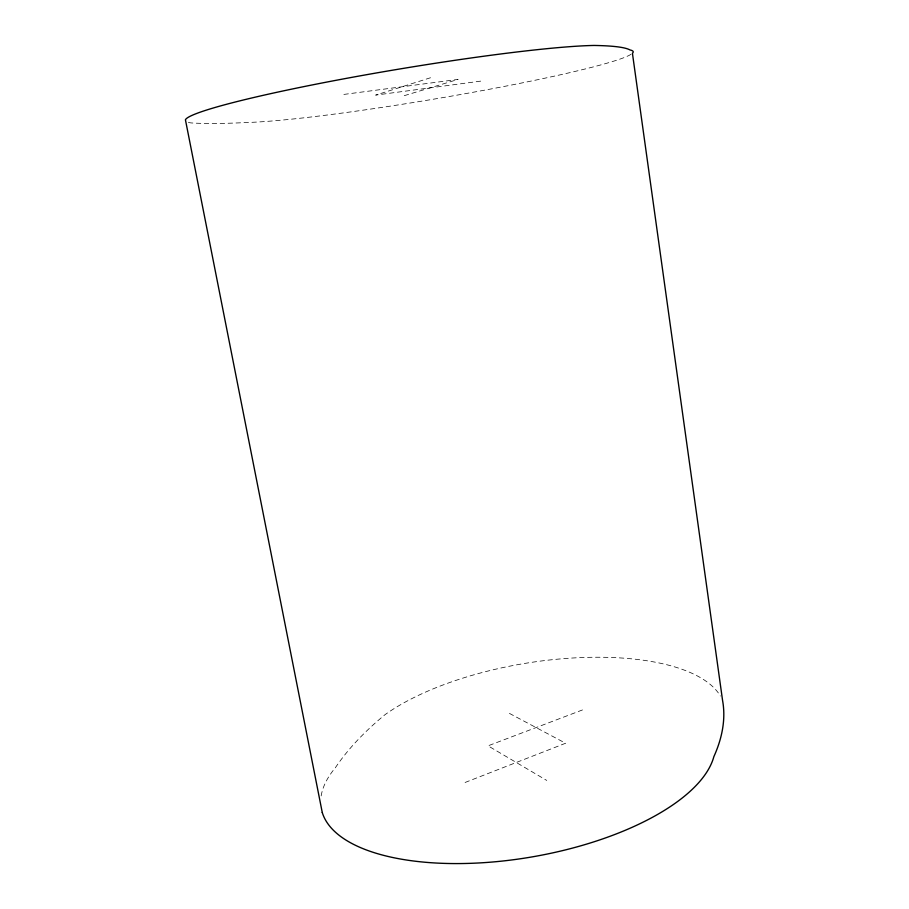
<?xml version="1.0" encoding="UTF-8"?>
<svg xmlns="http://www.w3.org/2000/svg" width="909" height="909" viewBox="0 0 909 909"><rect width="100%" height="100%" fill="white"/><g stroke="black" fill="none" stroke-linecap="round" stroke-linejoin="round"><path stroke-width="0.68" stroke-dasharray="4.54 3.41" d="M465.09 782.467L565.591 743.244L508.62 712.963M582.487 709.94L488.031 745.834L546.729 780.422M430.536 77.742L375.644 95.104L482.588 80.878M404.255 95.672L458.125 79.401L343.454 94.468M631.062 54.256A205.934 13.737 -9.5 0 1 461.306 94.388A205.934 13.737 -9.5 0 1 247.589 122.476A674.546 50.859 -10.7 0 1 191.06 122.92A218.876 15.521 -9.5 0 1 187.084 121.988M321.161 795.92A199.685 83.958 -9.8 0 1 335.307 767.798A603.144 264.326 -1.9 0 1 385.052 714.656A188.867 75.117 -9.3 0 1 574.545 657.9A188.867 75.117 -9.3 0 1 720.36 696.033"/><path stroke-width="1.36" d="M322.263 812.521L185.425 119.772A218.876 15.521 -9.5 0 1 354.521 76.867A218.876 15.521 -9.5 0 1 594.054 45.45A560.024 36.144 -8.7 0 1 629.994 49.95A205.934 13.737 -9.5 0 1 632.425 53.233L722.587 700.566A510.21 195.367 -14.8 0 1 713.849 756.686A199.685 83.958 -9.8 0 1 518.675 859.016A199.685 83.958 -9.8 0 1 322.263 812.521"/></g></svg>
